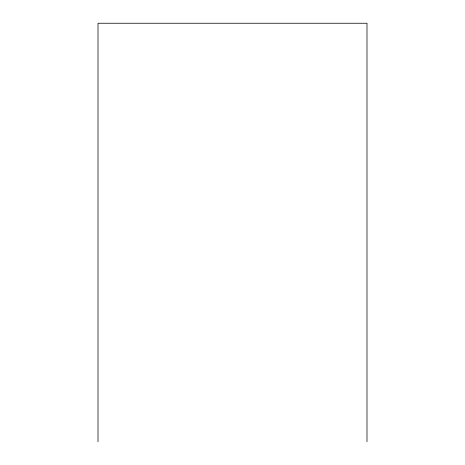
<?xml version="1.0" encoding="UTF-8"?>
<svg xmlns="http://www.w3.org/2000/svg" width="465" height="465" viewBox="0 0 465 465"><rect width="100%" height="100%" fill="white"/><g stroke="black" fill="none" stroke-linecap="round" stroke-linejoin="round"><path stroke-width="0.7" d="M366.99 441.75L366.99 23.25L98.01 23.25L98.01 441.75"/></g></svg>
